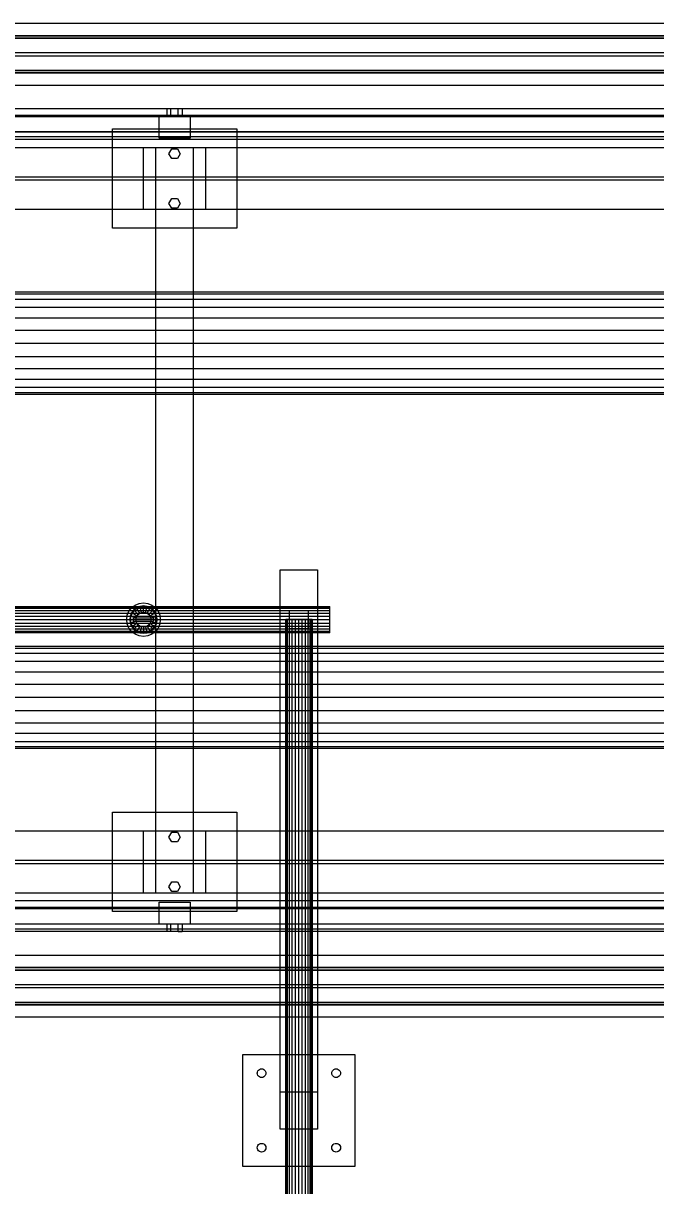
# Model space of a CAD drawing. Header units: millimetres. Extents: x -191664 to 191490, y -197311 to 10263.
# Drawn here: x 14976 to 15994, y -19071 to -17200 of the extents above; entities that cross this region are included whole.
import ezdxf

# ---------------------------------------------------------------- set-up
doc = ezdxf.new("R2010")
doc.units = ezdxf.units.MM
for name, color, linetype, lineweight in [('COTAS_INSTALACION_P', 30, 'Continuous', 0), ('COTAS_O', 1, 'Continuous', 0), ('superior_mezcladora', 7, 'Continuous', 0)]:
    doc.layers.add(name, color=color, linetype=linetype, lineweight=lineweight)
doc.dimstyles.new('PLANTA_100', dxfattribs={"dimtxt": 250, "dimasz": 150, "dimexe": 150, "dimexo": 80, "dimgap": 100, "dimtad": 1, "dimtih": 1, "dimtoh": 1, "dimdec": 1, "dimdsep": 46, "dimcen": 0.09, "dimclrd": 1, "dimclre": 1, "dimclrt": 1, "dimadec": 0, "dimazin": 0, "dimtfac": 1, "dimtdec": 4, "dimtofl": 0, "dimtmove": 0, "dimatfit": 3, "dimfxl": 1, "dimtolj": 1, "dimtzin": 0, "dimarcsym": 0})

# ---------------------------------------------------------------- blocks, each defined once
blk = doc.blocks.new('*D5')
at = {"layer": 'COTAS_INSTALACION_P', "color": 1, "lineweight": -2, "transparency": 16777216}
for p, q in [((-1000, -18080), (-1000, -25850)), ((60117.1, -18080), (60117.1, -25850)), ((-850, -25700), (59967.1, -25700))]:
    blk.add_line(p, q, dxfattribs=at)
at = {"layer": 'COTAS_INSTALACION_P', "color": 1, "transparency": 16777216}
for points in [[(-850, -25675), (-850, -25725), (-1000, -25700)], [(59967.1, -25675), (59967.1, -25725), (60117.1, -25700)]]:
    blk.add_solid(points, dxfattribs=at)
at = {"layer": 'Defpoints', "color": 0, "transparency": 16777216}
for p in [(-1000, -18000), (60117.1, -18000), (60117.1, -25700)]:
    blk.add_point(p, dxfattribs=at)
blk = doc.blocks.new('*D35')
at = {"layer": 'COTAS_O', "color": 1, "lineweight": -2, "transparency": 16777216}
for p, q in [((10569.5, -18730), (10569.5, -20100)), ((16769.5, -18730), (16769.5, -20100)), ((10719.5, -19950), (16619.5, -19950))]:
    blk.add_line(p, q, dxfattribs=at)
at = {"layer": 'COTAS_O', "color": 1, "transparency": 16777216}
for points in [[(10719.5, -19925), (10719.5, -19975), (10569.5, -19950)], [(16619.5, -19925), (16619.5, -19975), (16769.5, -19950)]]:
    blk.add_solid(points, dxfattribs=at)
at = {"layer": 'Defpoints', "color": 0, "transparency": 16777216}
for p in [(10569.5, -18650), (16769.5, -18650), (16769.5, -19950)]:
    blk.add_point(p, dxfattribs=at)

msp = doc.modelspace()

# ---------------------------------------------------------------- linework, layer by layer
at = {"layer": 'superior_mezcladora', "color": 8, "true_color": 0x667b86}
for p, q in [((10569.53, -17200), (16769.53, -17200)), ((16758.12, -17220), (14691.45, -17220)), ((14692.97, -17220), (16759.64, -17220)), ((14692.97, -17224), (16759.64, -17224)), ((16779.42, -17220), (14712.75, -17220)), ((16779.42, -17224), (14712.75, -17224)), ((14714.27, -17220), (16780.94, -17220)), ((10569.53, -17247.2), (16769.53, -17247.2)), ((16769.53, -17252.8), (10569.53, -17252.8)), ((14691.45, -17280), (16758.12, -17280)), ((16759.64, -17276), (14692.97, -17276)), ((16759.64, -17280), (14692.97, -17280)), ((14712.75, -17276), (16779.42, -17276)), ((14712.75, -17280), (16779.42, -17280)), ((16780.94, -17280), (14714.27, -17280)), ((16769.53, -17300), (10569.53, -17300)), ((10494.53, -17400), (16814.53, -17400)), ((10494.53, -17447.2), (16814.53, -17447.2)), ((16814.53, -17452.8), (10494.53, -17452.8)), ((16814.53, -17500), (10494.53, -17500)), ((10494.53, -18500), (16814.53, -18500)), ((10494.53, -18547.2), (16814.53, -18547.2)), ((16814.53, -18552.8), (10494.53, -18552.8)), ((16814.53, -18600), (10494.53, -18600)), ((10569.53, -18700), (16769.53, -18700)), ((16758.12, -18720), (14691.45, -18720)), ((14692.97, -18720), (16759.64, -18720)), ((14692.97, -18724), (16759.64, -18724)), ((16779.42, -18720), (14712.75, -18720)), ((16779.42, -18724), (14712.75, -18724)), ((14714.27, -18720), (16780.94, -18720)), ((10569.53, -18747.2), (16769.53, -18747.2)), ((16769.53, -18752.8), (10569.53, -18752.8)), ((14691.45, -18780), (16758.12, -18780)), ((16759.64, -18776), (14692.97, -18776)), ((16759.64, -18780), (14692.97, -18780)), ((14712.75, -18776), (16779.42, -18776)), ((14712.75, -18780), (16779.42, -18780)), ((16780.94, -18780), (14714.27, -18780)), ((16769.53, -18800), (10569.53, -18800))]:
    msp.add_line(p, q, dxfattribs=at)
at = {"layer": 'superior_mezcladora', "color": 251, "true_color": 0x64686b}
for p, q in [((10569.53, -17337), (16769.53, -17337)), ((16769.53, -17387), (10569.53, -17387)), ((15169.53, -17500), (15169.53, -17400)), ((15169.53, -17400), (15269.53, -17400)), ((15189.53, -18600), (15189.53, -17400)), ((15189.53, -17400), (15249.53, -17400)), ((15249.53, -17400), (15249.53, -18600)), ((15269.53, -17400), (15269.53, -17500)), ((15269.53, -17500), (15169.53, -17500)), ((15169.53, -18600), (15169.53, -18500)), ((15169.53, -18500), (15269.53, -18500)), ((15269.53, -18500), (15269.53, -18600)), ((10569.53, -18612), (16769.53, -18612)), ((15269.53, -18600), (15169.53, -18600)), ((15249.53, -18600), (15189.53, -18600)), ((16769.53, -18662), (10569.53, -18662))]:
    msp.add_line(p, q, dxfattribs=at)
at = {"layer": 'superior_mezcladora', "color": 149, "true_color": 0x3c4245}
for p, q in [((15213.53, -17338), (15207.53, -17338)), ((15207.53, -17350), (15207.53, -17338)), ((15225.53, -17338), (15213.53, -17338)), ((15213.53, -17350), (15213.53, -17338)), ((15231.53, -17338), (15225.53, -17338)), ((15225.53, -17350), (15225.53, -17338)), ((15231.53, -17338), (15231.53, -17350)), ((15213.53, -17350), (15207.53, -17350)), ((15225.53, -17350), (15213.53, -17350)), ((15225.53, -17350), (15231.53, -17350)), ((15213.53, -18650), (15207.53, -18650)), ((15207.53, -18662), (15207.53, -18650)), ((15225.53, -18650), (15213.53, -18650)), ((15213.53, -18662), (15213.53, -18650)), ((15231.53, -18650), (15225.53, -18650)), ((15225.53, -18662), (15225.53, -18650)), ((15231.53, -18650), (15231.53, -18662)), ((15213.53, -18662), (15207.53, -18662)), ((15225.53, -18662), (15213.53, -18662)), ((15225.53, -18662), (15231.53, -18662))]:
    msp.add_line(p, q, dxfattribs=at)
at = {"layer": 'superior_mezcladora', "color": 9, "true_color": 0xc6c9c8}
for p, q in [((10569.53, -17348), (16769.53, -17348)), ((15194.53, -17385), (15194.53, -17350)), ((15194.53, -17350), (15244.53, -17350)), ((15244.53, -17350), (15244.53, -17385)), ((16769.53, -17383), (10569.53, -17383)), ((15119.53, -17530), (15119.53, -17370)), ((15119.53, -17370), (15319.53, -17370)), ((15319.53, -17370), (15319.53, -17530)), ((15244.53, -17385), (15194.53, -17385)), ((15319.53, -17530), (15119.53, -17530)), ((15119.53, -18630), (15119.53, -18470)), ((15119.53, -18470), (15319.53, -18470)), ((15319.53, -18470), (15319.53, -18630)), ((15194.53, -18650), (15194.53, -18615)), ((15194.53, -18615), (15244.53, -18615)), ((15244.53, -18615), (15244.53, -18650)), ((10569.53, -18623), (16769.53, -18623)), ((15319.53, -18630), (15119.53, -18630)), ((15244.53, -18650), (15194.53, -18650)), ((16769.53, -18658), (10569.53, -18658))]:
    msp.add_line(p, q, dxfattribs=at)
at = {"layer": 'superior_mezcladora', "color": 252, "true_color": 0x8b8c91}
for p, q in [((10569.53, -17350), (16769.53, -17350)), ((16769.53, -17375), (10569.53, -17375)), ((10569.53, -18625), (16769.53, -18625)), ((16769.53, -18650), (10569.53, -18650))]:
    msp.add_line(p, q, dxfattribs=at)
at = {"layer": 'superior_mezcladora', "color": 253, "true_color": 0xa5a6aa}
for p, q in [((10594.53, -17375), (16169.53, -17375)), ((16169.53, -18625), (10594.53, -18625))]:
    msp.add_line(p, q, dxfattribs=at)
at = {"layer": 'superior_mezcladora', "color": 43, "true_color": 0xe7bf45}
for p, q in [((15210.53, -17410), (15215.03, -17402.21)), ((15215.03, -17402.21), (15224.03, -17402.21)), ((15224.03, -17402.21), (15228.53, -17410)), ((15215.03, -17417.79), (15210.53, -17410)), ((15224.03, -17417.79), (15215.03, -17417.79)), ((15228.53, -17410), (15224.03, -17417.79)), ((15210.53, -17490), (15215.03, -17482.21)), ((15215.03, -17497.79), (15210.53, -17490)), ((15215.03, -17482.21), (15224.03, -17482.21)), ((15224.03, -17482.21), (15228.53, -17490)), ((15228.53, -17490), (15224.03, -17497.79)), ((15224.03, -17497.79), (15215.03, -17497.79)), ((15210.53, -18510), (15215.03, -18502.21)), ((15215.03, -18502.21), (15224.03, -18502.21)), ((15224.03, -18502.21), (15228.53, -18510)), ((15215.03, -18517.79), (15210.53, -18510)), ((15224.03, -18517.79), (15215.03, -18517.79)), ((15228.53, -18510), (15224.03, -18517.79)), ((15210.53, -18590), (15215.03, -18582.21)), ((15215.03, -18597.79), (15210.53, -18590)), ((15215.03, -18582.21), (15224.03, -18582.21)), ((15224.03, -18597.79), (15215.03, -18597.79)), ((15224.03, -18582.21), (15228.53, -18590)), ((15228.53, -18590), (15224.03, -18597.79))]:
    msp.add_line(p, q, dxfattribs=at)
at = {"layer": 'superior_mezcladora', "color": 254, "true_color": 0xdce0df}
for p, q in [((16929.53, -17633), (10409.53, -17633)), ((10409.53, -17635.79), (16929.53, -17635.79)), ((10409.53, -17643.99), (16929.53, -17643.99)), ((10409.53, -17657.02), (16929.53, -17657.02)), ((10409.53, -17674), (16929.53, -17674)), ((10409.53, -17693.78), (16929.53, -17693.78)), ((10409.53, -17715), (16929.53, -17715)), ((10409.53, -17736.22), (16929.53, -17736.22)), ((10409.53, -17756), (16929.53, -17756)), ((10409.53, -17772.98), (16929.53, -17772.98)), ((10409.53, -17786.01), (16929.53, -17786.01)), ((10409.53, -17794.21), (16929.53, -17794.21)), ((10409.53, -17797), (16929.53, -17797)), ((16929.53, -18203), (10409.53, -18203)), ((10409.53, -18205.79), (16929.53, -18205.79)), ((10409.53, -18213.99), (16929.53, -18213.99)), ((10409.53, -18227.02), (16929.53, -18227.02)), ((10409.53, -18244), (16929.53, -18244)), ((10409.53, -18263.78), (16929.53, -18263.78)), ((10409.53, -18285), (16929.53, -18285)), ((10409.53, -18306.22), (16929.53, -18306.22)), ((10409.53, -18326), (16929.53, -18326)), ((10409.53, -18342.98), (16929.53, -18342.98)), ((10409.53, -18356.01), (16929.53, -18356.01)), ((10409.53, -18364.21), (16929.53, -18364.21)), ((10409.53, -18367), (16929.53, -18367))]:
    msp.add_line(p, q, dxfattribs=at)
at = {"layer": 'superior_mezcladora', "color": 139, "true_color": 0x344b58}
for p, q in [((15389.53, -18980), (15389.53, -18080)), ((15389.53, -18080), (15449.53, -18080)), ((15449.53, -18080), (15449.53, -18980)), ((15153.53, -18163), (15153.53, -18157)), ((15153.53, -18157), (15185.53, -18157)), ((15185.53, -18163), (15153.53, -18163)), ((15185.53, -18157), (15185.53, -18163)), ((15329.53, -19040), (15329.53, -18860)), ((15329.53, -18860), (15509.53, -18860)), ((15509.53, -18860), (15509.53, -19040)), ((15389.53, -18980), (15389.53, -18920)), ((15389.53, -18920), (15449.53, -18920)), ((15449.53, -18920), (15449.53, -18980)), ((15449.53, -18980), (15389.53, -18980)), ((15509.53, -19040), (15329.53, -19040))]:
    msp.add_line(p, q, dxfattribs=at)
at = {"layer": 'superior_mezcladora', "color": 134, "true_color": 0x238fa9}
for p, q in [((12419.53, -18138.8), (15469.53, -18138.8)), ((12419.53, -18139.52), (15469.53, -18139.52)), ((12419.53, -18141.64), (15469.53, -18141.64)), ((12419.53, -18145.01), (15469.53, -18145.01)), ((12419.53, -18149.4), (15469.53, -18149.4)), ((15151.17, -18149.4), (15149.05, -18154.51)), ((15154.54, -18145.01), (15151.17, -18149.4)), ((15158.93, -18141.64), (15154.54, -18145.01)), ((15164.04, -18139.52), (15158.93, -18141.64)), ((15169.53, -18138.8), (15164.04, -18139.52)), ((15175.02, -18139.52), (15169.53, -18138.8)), ((15180.13, -18141.64), (15175.02, -18139.52)), ((15184.52, -18145.01), (15180.13, -18141.64)), ((15187.89, -18149.4), (15184.52, -18145.01)), ((15190.01, -18154.51), (15187.89, -18149.4)), ((15469.53, -18139.52), (15469.53, -18138.8)), ((15469.53, -18141.64), (15469.53, -18139.52)), ((15469.53, -18145.01), (15469.53, -18141.64)), ((15469.53, -18149.4), (15469.53, -18145.01)), ((15469.53, -18154.51), (15469.53, -18149.4)), ((12419.53, -18154.51), (15469.53, -18154.51)), ((12419.53, -18160), (15469.53, -18160)), ((12419.53, -18165.49), (15469.53, -18165.49)), ((15149.05, -18154.51), (15148.33, -18160)), ((15148.33, -18160), (15149.05, -18165.49)), ((15149.05, -18165.49), (15151.17, -18170.6)), ((15187.89, -18170.6), (15190.01, -18165.49)), ((15190.73, -18160), (15190.01, -18154.51)), ((15190.01, -18165.49), (15190.73, -18160)), ((15399.05, -18160), (15398.33, -18160)), ((15398.33, -19450), (15398.33, -18160)), ((15401.17, -18160), (15399.05, -18160)), ((15399.05, -19450), (15399.05, -18160)), ((15404.54, -18160), (15401.17, -18160)), ((15401.17, -19450), (15401.17, -18160)), ((15408.93, -18160), (15404.54, -18160)), ((15404.54, -19450), (15404.54, -18160)), ((15414.04, -18160), (15408.93, -18160)), ((15408.93, -19450), (15408.93, -18160)), ((15419.53, -18160), (15414.04, -18160)), ((15414.04, -19450), (15414.04, -18160)), ((15425.02, -18160), (15419.53, -18160)), ((15419.53, -19450), (15419.53, -18160)), ((15430.13, -18160), (15425.02, -18160)), ((15425.02, -19450), (15425.02, -18160)), ((15434.52, -18160), (15430.13, -18160)), ((15430.13, -19450), (15430.13, -18160)), ((15437.89, -18160), (15434.52, -18160)), ((15434.52, -19450), (15434.52, -18160)), ((15440.01, -18160), (15437.89, -18160)), ((15437.89, -19450), (15437.89, -18160)), ((15440.73, -18160), (15440.01, -18160)), ((15440.01, -19450), (15440.01, -18160)), ((15440.73, -18160), (15440.73, -19450)), ((15469.53, -18160), (15469.53, -18154.51)), ((15469.53, -18165.49), (15469.53, -18160)), ((15469.53, -18170.6), (15469.53, -18165.49)), ((12419.53, -18170.6), (15469.53, -18170.6)), ((12419.53, -18174.99), (15469.53, -18174.99)), ((12419.53, -18178.36), (15469.53, -18178.36)), ((12419.53, -18180.48), (15469.53, -18180.48)), ((15469.53, -18181.2), (12419.53, -18181.2)), ((15151.17, -18170.6), (15154.54, -18174.99)), ((15154.54, -18174.99), (15158.93, -18178.36)), ((15158.93, -18178.36), (15164.04, -18180.48)), ((15164.04, -18180.48), (15169.53, -18181.2)), ((15169.53, -18181.2), (15175.02, -18180.48)), ((15175.02, -18180.48), (15180.13, -18178.36)), ((15180.13, -18178.36), (15184.52, -18174.99)), ((15184.52, -18174.99), (15187.89, -18170.6)), ((15469.53, -18174.99), (15469.53, -18170.6)), ((15469.53, -18178.36), (15469.53, -18174.99)), ((15469.53, -18180.48), (15469.53, -18178.36)), ((15469.53, -18181.2), (15469.53, -18180.48))]:
    msp.add_line(p, q, dxfattribs=at)
at = {"layer": 'superior_mezcladora', "color": 9, "true_color": 0xb9c5c9}
for p, q in [((15143.45, -18153.01), (15146.15, -18146.5)), ((15146.15, -18146.5), (15150.44, -18140.91)), ((15150.44, -18140.91), (15156.03, -18136.62)), ((15156.03, -18136.62), (15162.54, -18133.92)), ((15162.54, -18133.92), (15169.53, -18133)), ((15169.53, -18133), (15176.52, -18133.92)), ((15176.52, -18133.92), (15183.03, -18136.62)), ((15183.03, -18136.62), (15188.62, -18140.91)), ((15188.62, -18140.91), (15192.91, -18146.5)), ((15192.91, -18146.5), (15195.61, -18153.01)), ((15142.53, -18160), (15143.45, -18153.01)), ((15143.45, -18166.99), (15142.53, -18160)), ((15146.15, -18173.5), (15143.45, -18166.99)), ((15195.61, -18166.99), (15192.91, -18173.5)), ((15195.61, -18153.01), (15196.53, -18160)), ((15196.53, -18160), (15195.61, -18166.99)), ((15150.44, -18179.09), (15146.15, -18173.5)), ((15156.03, -18183.38), (15150.44, -18179.09)), ((15162.54, -18186.08), (15156.03, -18183.38)), ((15169.53, -18187), (15162.54, -18186.08)), ((15176.52, -18186.08), (15169.53, -18187)), ((15183.03, -18183.38), (15176.52, -18186.08)), ((15188.62, -18179.09), (15183.03, -18183.38)), ((15192.91, -18173.5), (15188.62, -18179.09)), ((15352.53, -18890), (15352.77, -18888.19)), ((15352.77, -18891.81), (15352.53, -18890)), ((15352.77, -18888.19), (15353.47, -18886.5)), ((15353.47, -18893.5), (15352.77, -18891.81)), ((15353.47, -18886.5), (15354.58, -18885.05)), ((15354.58, -18894.95), (15353.47, -18893.5)), ((15354.58, -18885.05), (15356.03, -18883.94)), ((15356.03, -18896.06), (15354.58, -18894.95)), ((15356.03, -18883.94), (15357.72, -18883.24)), ((15357.72, -18896.76), (15356.03, -18896.06)), ((15357.72, -18883.24), (15359.53, -18883)), ((15359.53, -18897), (15357.72, -18896.76)), ((15359.53, -18883), (15361.34, -18883.24)), ((15361.34, -18896.76), (15359.53, -18897)), ((15361.34, -18883.24), (15363.03, -18883.94)), ((15363.03, -18896.06), (15361.34, -18896.76)), ((15363.03, -18883.94), (15364.48, -18885.05)), ((15364.48, -18894.95), (15363.03, -18896.06)), ((15364.48, -18885.05), (15365.59, -18886.5)), ((15365.59, -18893.5), (15364.48, -18894.95)), ((15365.59, -18886.5), (15366.29, -18888.19)), ((15366.29, -18891.81), (15365.59, -18893.5)), ((15366.29, -18888.19), (15366.53, -18890)), ((15366.53, -18890), (15366.29, -18891.81)), ((15472.53, -18890), (15472.77, -18888.19)), ((15472.77, -18891.81), (15472.53, -18890)), ((15472.77, -18888.19), (15473.47, -18886.5)), ((15473.47, -18893.5), (15472.77, -18891.81)), ((15473.47, -18886.5), (15474.58, -18885.05)), ((15474.58, -18894.95), (15473.47, -18893.5)), ((15474.58, -18885.05), (15476.03, -18883.94)), ((15476.03, -18896.06), (15474.58, -18894.95)), ((15476.03, -18883.94), (15477.72, -18883.24)), ((15477.72, -18896.76), (15476.03, -18896.06)), ((15477.72, -18883.24), (15479.53, -18883)), ((15479.53, -18897), (15477.72, -18896.76)), ((15479.53, -18883), (15481.34, -18883.24)), ((15481.34, -18896.76), (15479.53, -18897)), ((15481.34, -18883.24), (15483.03, -18883.94)), ((15483.03, -18896.06), (15481.34, -18896.76)), ((15483.03, -18883.94), (15484.48, -18885.05)), ((15484.48, -18894.95), (15483.03, -18896.06)), ((15484.48, -18885.05), (15485.59, -18886.5)), ((15485.59, -18893.5), (15484.48, -18894.95)), ((15485.59, -18886.5), (15486.29, -18888.19)), ((15486.29, -18891.81), (15485.59, -18893.5)), ((15486.29, -18888.19), (15486.53, -18890)), ((15486.53, -18890), (15486.29, -18891.81)), ((15352.53, -19010), (15352.77, -19008.19)), ((15352.77, -19011.81), (15352.53, -19010)), ((15352.77, -19008.19), (15353.47, -19006.5)), ((15353.47, -19006.5), (15354.58, -19005.05)), ((15354.58, -19005.05), (15356.03, -19003.94)), ((15356.03, -19003.94), (15357.72, -19003.24)), ((15357.72, -19003.24), (15359.53, -19003)), ((15359.53, -19003), (15361.34, -19003.24)), ((15361.34, -19003.24), (15363.03, -19003.94)), ((15363.03, -19003.94), (15364.48, -19005.05)), ((15364.48, -19005.05), (15365.59, -19006.5)), ((15365.59, -19006.5), (15366.29, -19008.19)), ((15366.29, -19008.19), (15366.53, -19010)), ((15366.53, -19010), (15366.29, -19011.81)), ((15472.53, -19010), (15472.77, -19008.19)), ((15472.77, -19011.81), (15472.53, -19010)), ((15472.77, -19008.19), (15473.47, -19006.5)), ((15473.47, -19006.5), (15474.58, -19005.05)), ((15474.58, -19005.05), (15476.03, -19003.94)), ((15476.03, -19003.94), (15477.72, -19003.24)), ((15477.72, -19003.24), (15479.53, -19003)), ((15479.53, -19003), (15481.34, -19003.24)), ((15481.34, -19003.24), (15483.03, -19003.94)), ((15483.03, -19003.94), (15484.48, -19005.05)), ((15484.48, -19005.05), (15485.59, -19006.5)), ((15485.59, -19006.5), (15486.29, -19008.19)), ((15486.29, -19008.19), (15486.53, -19010)), ((15486.53, -19010), (15486.29, -19011.81)), ((15353.47, -19013.5), (15352.77, -19011.81)), ((15354.58, -19014.95), (15353.47, -19013.5)), ((15356.03, -19016.06), (15354.58, -19014.95)), ((15357.72, -19016.76), (15356.03, -19016.06)), ((15359.53, -19017), (15357.72, -19016.76)), ((15361.34, -19016.76), (15359.53, -19017)), ((15363.03, -19016.06), (15361.34, -19016.76)), ((15364.48, -19014.95), (15363.03, -19016.06)), ((15365.59, -19013.5), (15364.48, -19014.95)), ((15366.29, -19011.81), (15365.59, -19013.5)), ((15473.47, -19013.5), (15472.77, -19011.81)), ((15474.58, -19014.95), (15473.47, -19013.5)), ((15476.03, -19016.06), (15474.58, -19014.95)), ((15477.72, -19016.76), (15476.03, -19016.06)), ((15479.53, -19017), (15477.72, -19016.76)), ((15481.34, -19016.76), (15479.53, -19017)), ((15483.03, -19016.06), (15481.34, -19016.76)), ((15484.48, -19014.95), (15483.03, -19016.06)), ((15485.59, -19013.5), (15484.48, -19014.95)), ((15486.29, -19011.81), (15485.59, -19013.5))]:
    msp.add_line(p, q, dxfattribs=at)
at = {"layer": 'superior_mezcladora', "color": 55, "true_color": 0xb2944d}
for p, q in [((15150.48, -18149), (15148.28, -18154.31)), ((15153.97, -18144.44), (15150.48, -18149)), ((15159.14, -18154), (15150.48, -18149)), ((15158.53, -18140.95), (15153.97, -18144.44)), ((15161.04, -18151.51), (15153.97, -18144.44)), ((15163.83, -18138.75), (15158.53, -18140.95)), ((15163.53, -18149.61), (15158.53, -18140.95)), ((15161.04, -18151.51), (15163.53, -18149.61)), ((15163.53, -18149.61), (15166.42, -18148.41)), ((15169.53, -18138), (15163.83, -18138.75)), ((15166.42, -18148.41), (15163.83, -18138.75)), ((15166.42, -18148.41), (15169.53, -18148)), ((15175.22, -18138.75), (15169.53, -18138)), ((15169.53, -18148), (15169.53, -18138)), ((15169.53, -18148), (15172.63, -18148.41)), ((15172.63, -18148.41), (15175.22, -18138.75)), ((15172.63, -18148.41), (15175.53, -18149.61)), ((15180.53, -18140.95), (15175.22, -18138.75)), ((15175.53, -18149.61), (15180.53, -18140.95)), ((15175.53, -18149.61), (15178.01, -18151.51)), ((15178.01, -18151.51), (15185.08, -18144.44)), ((15179.92, -18154), (15188.58, -18149)), ((15185.08, -18144.44), (15180.53, -18140.95)), ((15188.58, -18149), (15185.08, -18144.44)), ((15190.78, -18154.31), (15188.58, -18149)), ((15148.28, -18154.31), (15147.53, -18160)), ((15147.53, -18160), (15148.28, -18165.69)), ((15147.53, -18160), (15157.53, -18160)), ((15157.94, -18156.89), (15148.28, -18154.31)), ((15157.94, -18163.11), (15148.28, -18165.69)), ((15148.28, -18165.69), (15150.48, -18171)), ((15159.14, -18166), (15150.48, -18171)), ((15161.04, -18168.49), (15153.97, -18175.56)), ((15157.53, -18160), (15157.94, -18156.89)), ((15157.94, -18163.11), (15157.53, -18160)), ((15157.94, -18156.89), (15159.14, -18154)), ((15159.14, -18166), (15157.94, -18163.11)), ((15159.14, -18154), (15161.04, -18151.51)), ((15161.04, -18168.49), (15159.14, -18166)), ((15163.53, -18170.39), (15161.04, -18168.49)), ((15178.01, -18168.49), (15175.53, -18170.39)), ((15178.01, -18151.51), (15179.92, -18154)), ((15179.92, -18166), (15178.01, -18168.49)), ((15178.01, -18168.49), (15185.08, -18175.56)), ((15179.92, -18154), (15181.12, -18156.89)), ((15181.12, -18163.11), (15179.92, -18166)), ((15179.92, -18166), (15188.58, -18171)), ((15181.12, -18156.89), (15190.78, -18154.31)), ((15181.12, -18156.89), (15181.53, -18160)), ((15181.53, -18160), (15181.12, -18163.11)), ((15181.12, -18163.11), (15190.78, -18165.69)), ((15181.53, -18160), (15191.53, -18160)), ((15188.58, -18171), (15190.78, -18165.69)), ((15191.53, -18160), (15190.78, -18154.31)), ((15190.78, -18165.69), (15191.53, -18160)), ((15150.48, -18171), (15153.97, -18175.56)), ((15153.97, -18175.56), (15158.53, -18179.05)), ((15163.53, -18170.39), (15158.53, -18179.05)), ((15158.53, -18179.05), (15163.83, -18181.25)), ((15166.42, -18171.59), (15163.53, -18170.39)), ((15166.42, -18171.59), (15163.83, -18181.25)), ((15163.83, -18181.25), (15169.53, -18182)), ((15169.53, -18172), (15166.42, -18171.59)), ((15172.63, -18171.59), (15169.53, -18172)), ((15169.53, -18172), (15169.53, -18182)), ((15169.53, -18182), (15175.22, -18181.25)), ((15175.53, -18170.39), (15172.63, -18171.59)), ((15172.63, -18171.59), (15175.22, -18181.25)), ((15175.22, -18181.25), (15180.53, -18179.05)), ((15175.53, -18170.39), (15180.53, -18179.05)), ((15180.53, -18179.05), (15185.08, -18175.56)), ((15185.08, -18175.56), (15188.58, -18171))]:
    msp.add_line(p, q, dxfattribs=at)
at = {"layer": 'superior_mezcladora', "color": 8, "true_color": 0x71848d}
for p, q in [((15404.53, -18175), (15404.53, -18145)), ((15404.53, -18145), (15434.53, -18145)), ((15434.53, -18145), (15434.53, -18175)), ((15434.53, -18175), (15404.53, -18175))]:
    msp.add_line(p, q, dxfattribs=at)

# ---------------------------------------------------------------- dimensions: what is measured, and where the dimension line sits
at = {"layer": 'COTAS_INSTALACION_P'}
dim = msp.add_aligned_dim(p1=(-1000, -18000), p2=(60117.12, -18000), distance=-7700, text='<> P', dimstyle='PLANTA_100', dxfattribs=at)
dim.commit()
dim.dimension.update_dxf_attribs({"geometry": '*D5', "text_midpoint": (29558.56, -25700)})
at = {"layer": 'COTAS_O'}
dim = msp.add_aligned_dim(p1=(10569.53, -18650), p2=(16769.53, -18650), distance=-1300, text='<> O', dimstyle='PLANTA_100', dxfattribs=at)
dim.commit()
dim.dimension.update_dxf_attribs({"geometry": '*D35', "text_midpoint": (13669.53, -19950)})

doc.saveas('drawing.dxf')
